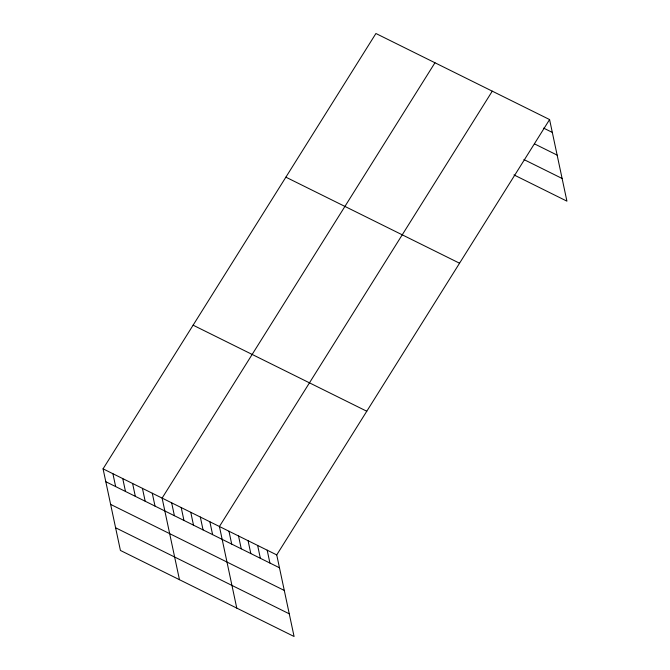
<?xml version="1.0" encoding="UTF-8"?>
<svg xmlns="http://www.w3.org/2000/svg" width="670" height="670" viewBox="0 0 670 670"><rect width="100%" height="100%" fill="white"/><g stroke="black" fill="none" stroke-linecap="round" stroke-linejoin="round"><path stroke-width="1" d="M549.584 119.561L276.735 554.902L294.08 636.5L120.416 550.438L103.071 468.841L375.92 33.5L549.584 119.561L566.929 201.159L513.965 174.912M434.964 62.762L162.115 498.103L179.46 579.701M492.274 91.162L219.425 526.503L236.77 608.1M543.638 128.121L552.323 132.425M534.568 143.916L557.139 155.105M523.906 159.544L562.113 178.48M285.881 177.165L459.545 263.218M193.111 325.176L366.775 411.238M103.071 468.841L276.735 554.902M105.801 481.713L279.465 567.766M110.625 504.393L284.289 590.446M115.592 527.759L289.256 613.821M267.179 550.162L269.918 563.034M257.632 545.43L260.362 558.303M248.076 540.698L250.815 553.571M238.528 535.966L241.259 548.831M228.972 531.235L231.711 544.099M209.869 521.771L212.608 534.635M200.322 517.031L203.06 529.903M190.766 512.299L193.504 525.171M181.218 507.567L183.957 520.439M171.662 502.835L174.401 515.699M152.274 493.22L155.013 506.093M142.434 488.346L145.172 501.219M132.593 483.472L135.332 496.336M122.752 478.598L125.483 491.462M112.912 473.715L115.642 486.588"/></g></svg>
